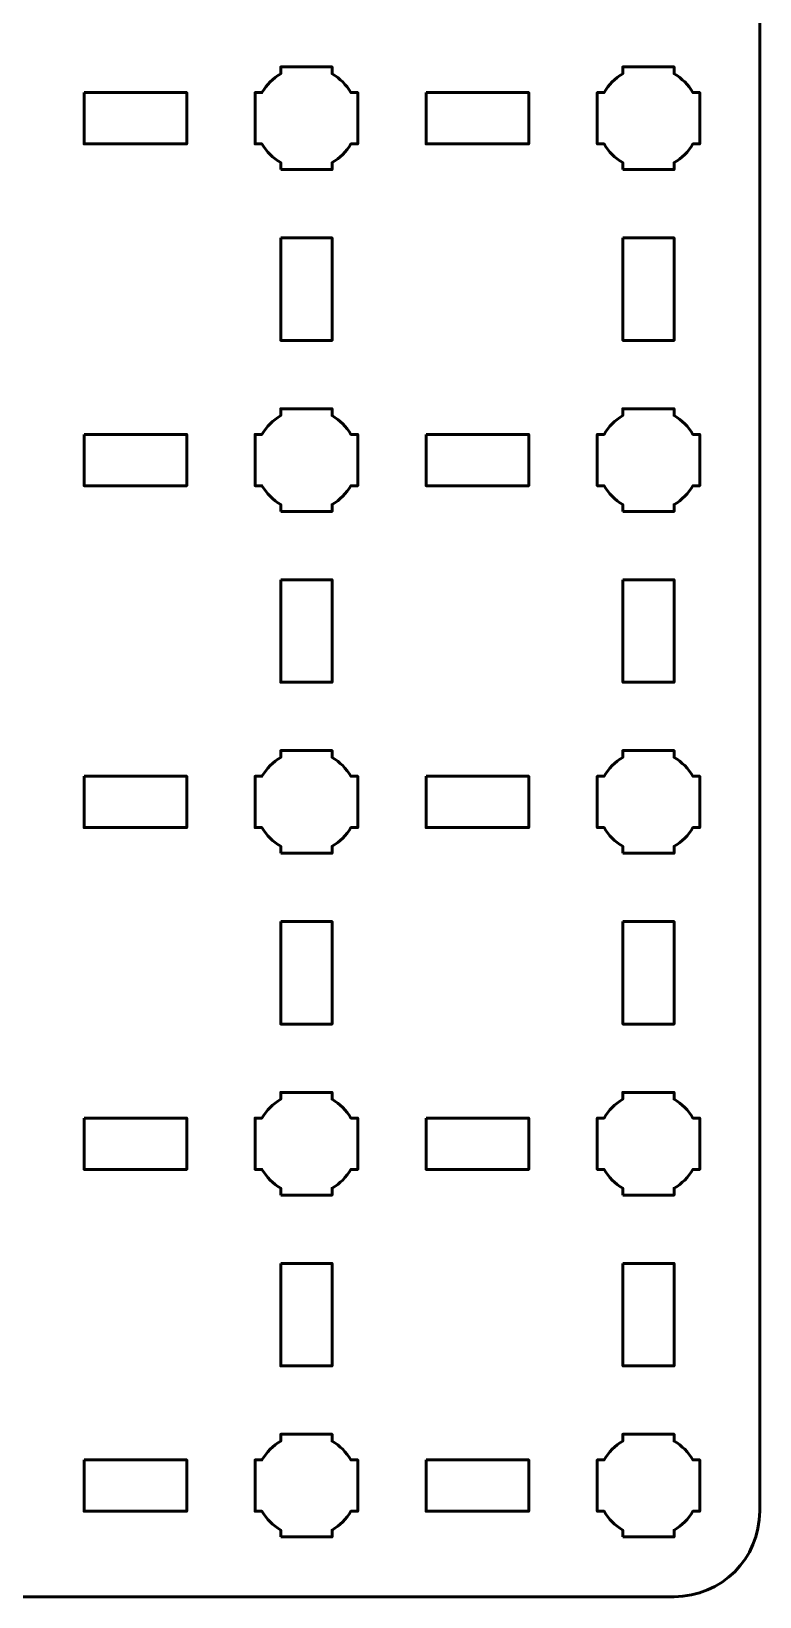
# Model space of a CAD drawing. Header units: centimetres. Extents: x -19.6 to 19.7, y -19.6 to 19.7.
# Drawn here: x 15.39 to 19.65, y -19.65 to -10.49 of the extents above; entities that cross this region are included whole.
import ezdxf

# ---------------------------------------------------------------- set-up
doc = ezdxf.new("R2010")
doc.units = ezdxf.units.CM
doc.header["$MEASUREMENT"] = 0
doc.layers.add('Layer 1', color=7, linetype='Continuous')

msp = doc.modelspace()

# ---------------------------------------------------------------- linework, layer by layer
at = {"layer": 'Layer 1', "lineweight": 53}
for points, knots in [([(-19.14991, 19.65001), (-19.14991, 19.65001), (19.15005, 19.65001), (19.15005, 19.65001), (19.15005, 19.65001), (19.42701, 19.65001), (19.65001, 19.42692), (19.65001, 19.14991), (19.65001, 19.14991), (19.65001, 19.14991), (19.65001, -19.15004), (19.65001, -19.15004), (19.65001, -19.15004), (19.65001, -19.42701), (19.42701, -19.65), (19.15005, -19.65), (19.15005, -19.65), (19.15005, -19.65), (-19.14991, -19.65), (-19.14991, -19.65), (-19.14991, -19.65), (-19.42691, -19.65), (-19.65, -19.42701), (-19.65, -19.15004), (-19.65, -19.15004), (-19.65, -19.15004), (-19.65, 19.14991), (-19.65, 19.14991), (-19.65, 19.14991), (-19.65, 19.42692), (-19.42691, 19.65001), (-19.14991, 19.65001)], [0, 0, 0, 0, 0.125, 0.125, 0.125, 0.125, 0.25, 0.25, 0.25, 0.25, 0.375, 0.375, 0.375, 0.375, 0.5, 0.5, 0.5, 0.5, 0.625, 0.625, 0.625, 0.625, 0.75, 0.75, 0.75, 0.75, 0.875, 0.875, 0.875, 0.875, 1, 1, 1, 1]), ([(16.84994, -11.30003), (16.84994, -11.30003), (16.84994, -11.25978), (16.84994, -11.25978), (16.84994, -11.25978), (16.80446, -11.23346), (16.76644, -11.19543), (16.74012, -11.14996), (16.74012, -11.14996), (16.74012, -11.14996), (16.70001, -11.14996), (16.70001, -11.14996), (16.70001, -11.14996), (16.70001, -11.14996), (16.70001, -11.00003), (16.70001, -11.00003), (16.70001, -11.00003), (16.70001, -11.00003), (16.70001, -10.84995), (16.70001, -10.84995), (16.70001, -10.84995), (16.70001, -10.84995), (16.74012, -10.84995), (16.74012, -10.84995), (16.74012, -10.84995), (16.76644, -10.80448), (16.80446, -10.76645), (16.84994, -10.74013), (16.84994, -10.74013), (16.84994, -10.74013), (16.84994, -10.70002), (16.84994, -10.70002), (16.84994, -10.70002), (16.84994, -10.70002), (17.00001, -10.70002), (17.00001, -10.70002), (17.00001, -10.70002), (17.00001, -10.70002), (17.14994, -10.70002), (17.14994, -10.70002), (17.14994, -10.70002), (17.14994, -10.70002), (17.14994, -10.74013), (17.14994, -10.74013), (17.14994, -10.74013), (17.19555, -10.76645), (17.23348, -10.80448), (17.25979, -10.84995), (17.25979, -10.84995), (17.25979, -10.84995), (17.30001, -10.84995), (17.30001, -10.84995), (17.30001, -10.84995), (17.30001, -10.84995), (17.30001, -11.00003), (17.30001, -11.00003), (17.30001, -11.00003), (17.30001, -11.00003), (17.30001, -11.14996), (17.30001, -11.14996), (17.30001, -11.14996), (17.30001, -11.14996), (17.25979, -11.14996), (17.25979, -11.14996), (17.25979, -11.14996), (17.23348, -11.19543), (17.19555, -11.23346), (17.14994, -11.25978), (17.14994, -11.25978), (17.14994, -11.25978), (17.14994, -11.30003), (17.14994, -11.30003), (17.14994, -11.30003), (17.14994, -11.30003), (17.00001, -11.30003), (17.00001, -11.30003), (17.00001, -11.30003), (17.00001, -11.30003), (16.84994, -11.30003), (16.84994, -11.30003)], [0, 0, 0, 0, 0.05, 0.05, 0.05, 0.05, 0.1, 0.1, 0.1, 0.1, 0.15, 0.15, 0.15, 0.15, 0.2, 0.2, 0.2, 0.2, 0.25, 0.25, 0.25, 0.25, 0.3, 0.3, 0.3, 0.3, 0.35, 0.35, 0.35, 0.35, 0.4, 0.4, 0.4, 0.4, 0.45, 0.45, 0.45, 0.45, 0.5, 0.5, 0.5, 0.5, 0.55, 0.55, 0.55, 0.55, 0.6, 0.6, 0.6, 0.6, 0.65, 0.65, 0.65, 0.65, 0.7, 0.7, 0.7, 0.7, 0.75, 0.75, 0.75, 0.75, 0.8, 0.8, 0.8, 0.8, 0.85, 0.85, 0.85, 0.85, 0.9, 0.9, 0.9, 0.9, 0.95, 0.95, 0.95, 0.95, 1, 1, 1, 1]), ([(18.84991, -11.30003), (18.84991, -11.30003), (18.84991, -11.25978), (18.84991, -11.25978), (18.84991, -11.25978), (18.80443, -11.23346), (18.76654, -11.19543), (18.74009, -11.14996), (18.74009, -11.14996), (18.74009, -11.14996), (18.69997, -11.14996), (18.69997, -11.14996), (18.69997, -11.14996), (18.69997, -11.14996), (18.69997, -11.00003), (18.69997, -11.00003), (18.69997, -11.00003), (18.69997, -11.00003), (18.69997, -10.84995), (18.69997, -10.84995), (18.69997, -10.84995), (18.69997, -10.84995), (18.74009, -10.84995), (18.74009, -10.84995), (18.74009, -10.84995), (18.76654, -10.80448), (18.80443, -10.76645), (18.84991, -10.74013), (18.84991, -10.74013), (18.84991, -10.74013), (18.84991, -10.70002), (18.84991, -10.70002), (18.84991, -10.70002), (18.84991, -10.70002), (18.99998, -10.70002), (18.99998, -10.70002), (18.99998, -10.70002), (18.99998, -10.70002), (19.14991, -10.70002), (19.14991, -10.70002), (19.14991, -10.70002), (19.14991, -10.70002), (19.14991, -10.74013), (19.14991, -10.74013), (19.14991, -10.74013), (19.19552, -10.76645), (19.23341, -10.80448), (19.25987, -10.84995), (19.25987, -10.84995), (19.25987, -10.84995), (19.29998, -10.84995), (19.29998, -10.84995), (19.29998, -10.84995), (19.29998, -10.84995), (19.29998, -11.00003), (19.29998, -11.00003), (19.29998, -11.00003), (19.29998, -11.00003), (19.29998, -11.14996), (19.29998, -11.14996), (19.29998, -11.14996), (19.29998, -11.14996), (19.25987, -11.14996), (19.25987, -11.14996), (19.25987, -11.14996), (19.23341, -11.19543), (19.19552, -11.23346), (19.14991, -11.25978), (19.14991, -11.25978), (19.14991, -11.25978), (19.14991, -11.30003), (19.14991, -11.30003), (19.14991, -11.30003), (19.14991, -11.30003), (18.99998, -11.30003), (18.99998, -11.30003), (18.99998, -11.30003), (18.99998, -11.30003), (18.84991, -11.30003), (18.84991, -11.30003)], [0, 0, 0, 0, 0.05, 0.05, 0.05, 0.05, 0.1, 0.1, 0.1, 0.1, 0.15, 0.15, 0.15, 0.15, 0.2, 0.2, 0.2, 0.2, 0.25, 0.25, 0.25, 0.25, 0.3, 0.3, 0.3, 0.3, 0.35, 0.35, 0.35, 0.35, 0.4, 0.4, 0.4, 0.4, 0.45, 0.45, 0.45, 0.45, 0.5, 0.5, 0.5, 0.5, 0.55, 0.55, 0.55, 0.55, 0.6, 0.6, 0.6, 0.6, 0.65, 0.65, 0.65, 0.65, 0.7, 0.7, 0.7, 0.7, 0.75, 0.75, 0.75, 0.75, 0.8, 0.8, 0.8, 0.8, 0.85, 0.85, 0.85, 0.85, 0.9, 0.9, 0.9, 0.9, 0.95, 0.95, 0.95, 0.95, 1, 1, 1, 1]), ([(15.69999, -10.84995), (15.69999, -10.84995), (16.29999, -10.84995), (16.29999, -10.84995), (16.29999, -10.84995), (16.29999, -10.84995), (16.29999, -11.14996), (16.29999, -11.14996), (16.29999, -11.14996), (16.29999, -11.14996), (15.69999, -11.14996), (15.69999, -11.14996), (15.69999, -11.14996), (15.69999, -11.14996), (15.69999, -10.84995), (15.69999, -10.84995)], [0, 0, 0, 0, 0.25, 0.25, 0.25, 0.25, 0.5, 0.5, 0.5, 0.5, 0.75, 0.75, 0.75, 0.75, 1, 1, 1, 1]), ([(17.70006, -10.84995), (17.70006, -10.84995), (18.30007, -10.84995), (18.30007, -10.84995), (18.30007, -10.84995), (18.30007, -10.84995), (18.30007, -11.14996), (18.30007, -11.14996), (18.30007, -11.14996), (18.30007, -11.14996), (17.70006, -11.14996), (17.70006, -11.14996), (17.70006, -11.14996), (17.70006, -11.14996), (17.70006, -10.84995), (17.70006, -10.84995)], [0, 0, 0, 0, 0.25, 0.25, 0.25, 0.25, 0.5, 0.5, 0.5, 0.5, 0.75, 0.75, 0.75, 0.75, 1, 1, 1, 1]), ([(16.85008, -11.70008), (16.85008, -11.70008), (17.15008, -11.70008), (17.15008, -11.70008), (17.15008, -11.70008), (17.15008, -11.70008), (17.15008, -12.30008), (17.15008, -12.30008), (17.15008, -12.30008), (17.15008, -12.30008), (16.85008, -12.30008), (16.85008, -12.30008), (16.85008, -12.30008), (16.85008, -12.30008), (16.85008, -11.70008), (16.85008, -11.70008)], [0, 0, 0, 0, 0.25, 0.25, 0.25, 0.25, 0.5, 0.5, 0.5, 0.5, 0.75, 0.75, 0.75, 0.75, 1, 1, 1, 1]), ([(18.85005, -11.70008), (18.85005, -11.70008), (19.15005, -11.70008), (19.15005, -11.70008), (19.15005, -11.70008), (19.15005, -11.70008), (19.15005, -12.30008), (19.15005, -12.30008), (19.15005, -12.30008), (19.15005, -12.30008), (18.85005, -12.30008), (18.85005, -12.30008), (18.85005, -12.30008), (18.85005, -12.30008), (18.85005, -11.70008), (18.85005, -11.70008)], [0, 0, 0, 0, 0.25, 0.25, 0.25, 0.25, 0.5, 0.5, 0.5, 0.5, 0.75, 0.75, 0.75, 0.75, 1, 1, 1, 1]), ([(16.84994, -13.3), (16.84994, -13.3), (16.84994, -13.25989), (16.84994, -13.25989), (16.84994, -13.25989), (16.80446, -13.23343), (16.76644, -13.19554), (16.74012, -13.14992), (16.74012, -13.14992), (16.74012, -13.14992), (16.70001, -13.14992), (16.70001, -13.14992), (16.70001, -13.14992), (16.70001, -13.14992), (16.70001, -12.99999), (16.70001, -12.99999), (16.70001, -12.99999), (16.70001, -12.99999), (16.70001, -12.84992), (16.70001, -12.84992), (16.70001, -12.84992), (16.70001, -12.84992), (16.74012, -12.84992), (16.74012, -12.84992), (16.74012, -12.84992), (16.76644, -12.80445), (16.80446, -12.76642), (16.84994, -12.74007), (16.84994, -12.74007), (16.84994, -12.74007), (16.84994, -12.69999), (16.84994, -12.69999), (16.84994, -12.69999), (16.84994, -12.69999), (17.00001, -12.69999), (17.00001, -12.69999), (17.00001, -12.69999), (17.00001, -12.69999), (17.14994, -12.69999), (17.14994, -12.69999), (17.14994, -12.69999), (17.14994, -12.69999), (17.14994, -12.74007), (17.14994, -12.74007), (17.14994, -12.74007), (17.19555, -12.76642), (17.23348, -12.80445), (17.25979, -12.84992), (17.25979, -12.84992), (17.25979, -12.84992), (17.30001, -12.84992), (17.30001, -12.84992), (17.30001, -12.84992), (17.30001, -12.84992), (17.30001, -12.99999), (17.30001, -12.99999), (17.30001, -12.99999), (17.30001, -12.99999), (17.30001, -13.14992), (17.30001, -13.14992), (17.30001, -13.14992), (17.30001, -13.14992), (17.25979, -13.14992), (17.25979, -13.14992), (17.25979, -13.14992), (17.23348, -13.19554), (17.19555, -13.23343), (17.14994, -13.25989), (17.14994, -13.25989), (17.14994, -13.25989), (17.14994, -13.3), (17.14994, -13.3), (17.14994, -13.3), (17.14994, -13.3), (17.00001, -13.3), (17.00001, -13.3), (17.00001, -13.3), (17.00001, -13.3), (16.84994, -13.3), (16.84994, -13.3)], [0, 0, 0, 0, 0.05, 0.05, 0.05, 0.05, 0.1, 0.1, 0.1, 0.1, 0.15, 0.15, 0.15, 0.15, 0.2, 0.2, 0.2, 0.2, 0.25, 0.25, 0.25, 0.25, 0.3, 0.3, 0.3, 0.3, 0.35, 0.35, 0.35, 0.35, 0.4, 0.4, 0.4, 0.4, 0.45, 0.45, 0.45, 0.45, 0.5, 0.5, 0.5, 0.5, 0.55, 0.55, 0.55, 0.55, 0.6, 0.6, 0.6, 0.6, 0.65, 0.65, 0.65, 0.65, 0.7, 0.7, 0.7, 0.7, 0.75, 0.75, 0.75, 0.75, 0.8, 0.8, 0.8, 0.8, 0.85, 0.85, 0.85, 0.85, 0.9, 0.9, 0.9, 0.9, 0.95, 0.95, 0.95, 0.95, 1, 1, 1, 1]), ([(18.84991, -13.3), (18.84991, -13.3), (18.84991, -13.25989), (18.84991, -13.25989), (18.84991, -13.25989), (18.80443, -13.23343), (18.76654, -13.19554), (18.74009, -13.14992), (18.74009, -13.14992), (18.74009, -13.14992), (18.69997, -13.14992), (18.69997, -13.14992), (18.69997, -13.14992), (18.69997, -13.14992), (18.69997, -12.99999), (18.69997, -12.99999), (18.69997, -12.99999), (18.69997, -12.99999), (18.69997, -12.84992), (18.69997, -12.84992), (18.69997, -12.84992), (18.69997, -12.84992), (18.74009, -12.84992), (18.74009, -12.84992), (18.74009, -12.84992), (18.76654, -12.80445), (18.80443, -12.76642), (18.84991, -12.74007), (18.84991, -12.74007), (18.84991, -12.74007), (18.84991, -12.69999), (18.84991, -12.69999), (18.84991, -12.69999), (18.84991, -12.69999), (18.99998, -12.69999), (18.99998, -12.69999), (18.99998, -12.69999), (18.99998, -12.69999), (19.14991, -12.69999), (19.14991, -12.69999), (19.14991, -12.69999), (19.14991, -12.69999), (19.14991, -12.74007), (19.14991, -12.74007), (19.14991, -12.74007), (19.19552, -12.76642), (19.23341, -12.80445), (19.25987, -12.84992), (19.25987, -12.84992), (19.25987, -12.84992), (19.29998, -12.84992), (19.29998, -12.84992), (19.29998, -12.84992), (19.29998, -12.84992), (19.29998, -12.99999), (19.29998, -12.99999), (19.29998, -12.99999), (19.29998, -12.99999), (19.29998, -13.14992), (19.29998, -13.14992), (19.29998, -13.14992), (19.29998, -13.14992), (19.25987, -13.14992), (19.25987, -13.14992), (19.25987, -13.14992), (19.23341, -13.19554), (19.19552, -13.23343), (19.14991, -13.25989), (19.14991, -13.25989), (19.14991, -13.25989), (19.14991, -13.3), (19.14991, -13.3), (19.14991, -13.3), (19.14991, -13.3), (18.99998, -13.3), (18.99998, -13.3), (18.99998, -13.3), (18.99998, -13.3), (18.84991, -13.3), (18.84991, -13.3)], [0, 0, 0, 0, 0.05, 0.05, 0.05, 0.05, 0.1, 0.1, 0.1, 0.1, 0.15, 0.15, 0.15, 0.15, 0.2, 0.2, 0.2, 0.2, 0.25, 0.25, 0.25, 0.25, 0.3, 0.3, 0.3, 0.3, 0.35, 0.35, 0.35, 0.35, 0.4, 0.4, 0.4, 0.4, 0.45, 0.45, 0.45, 0.45, 0.5, 0.5, 0.5, 0.5, 0.55, 0.55, 0.55, 0.55, 0.6, 0.6, 0.6, 0.6, 0.65, 0.65, 0.65, 0.65, 0.7, 0.7, 0.7, 0.7, 0.75, 0.75, 0.75, 0.75, 0.8, 0.8, 0.8, 0.8, 0.85, 0.85, 0.85, 0.85, 0.9, 0.9, 0.9, 0.9, 0.95, 0.95, 0.95, 0.95, 1, 1, 1, 1]), ([(15.69999, -12.85006), (15.69999, -12.85006), (16.29999, -12.85006), (16.29999, -12.85006), (16.29999, -12.85006), (16.29999, -12.85006), (16.29999, -13.15007), (16.29999, -13.15007), (16.29999, -13.15007), (16.29999, -13.15007), (15.69999, -13.15007), (15.69999, -13.15007), (15.69999, -13.15007), (15.69999, -13.15007), (15.69999, -12.85006), (15.69999, -12.85006)], [0, 0, 0, 0, 0.25, 0.25, 0.25, 0.25, 0.5, 0.5, 0.5, 0.5, 0.75, 0.75, 0.75, 0.75, 1, 1, 1, 1]), ([(17.70006, -12.85006), (17.70006, -12.85006), (18.30007, -12.85006), (18.30007, -12.85006), (18.30007, -12.85006), (18.30007, -12.85006), (18.30007, -13.15007), (18.30007, -13.15007), (18.30007, -13.15007), (18.30007, -13.15007), (17.70006, -13.15007), (17.70006, -13.15007), (17.70006, -13.15007), (17.70006, -13.15007), (17.70006, -12.85006), (17.70006, -12.85006)], [0, 0, 0, 0, 0.25, 0.25, 0.25, 0.25, 0.5, 0.5, 0.5, 0.5, 0.75, 0.75, 0.75, 0.75, 1, 1, 1, 1]), ([(16.85008, -13.70001), (16.85008, -13.70001), (17.15008, -13.70001), (17.15008, -13.70001), (17.15008, -13.70001), (17.15008, -13.70001), (17.15008, -14.30002), (17.15008, -14.30002), (17.15008, -14.30002), (17.15008, -14.30002), (16.85008, -14.30002), (16.85008, -14.30002), (16.85008, -14.30002), (16.85008, -14.30002), (16.85008, -13.70001), (16.85008, -13.70001)], [0, 0, 0, 0, 0.25, 0.25, 0.25, 0.25, 0.5, 0.5, 0.5, 0.5, 0.75, 0.75, 0.75, 0.75, 1, 1, 1, 1]), ([(18.85005, -13.70001), (18.85005, -13.70001), (19.15005, -13.70001), (19.15005, -13.70001), (19.15005, -13.70001), (19.15005, -13.70001), (19.15005, -14.30002), (19.15005, -14.30002), (19.15005, -14.30002), (19.15005, -14.30002), (18.85005, -14.30002), (18.85005, -14.30002), (18.85005, -14.30002), (18.85005, -14.30002), (18.85005, -13.70001), (18.85005, -13.70001)], [0, 0, 0, 0, 0.25, 0.25, 0.25, 0.25, 0.5, 0.5, 0.5, 0.5, 0.75, 0.75, 0.75, 0.75, 1, 1, 1, 1]), ([(16.84994, -15.29993), (16.84994, -15.29993), (16.84994, -15.25982), (16.84994, -15.25982), (16.84994, -15.25982), (16.80446, -15.2335), (16.76644, -15.19547), (16.74012, -15.15), (16.74012, -15.15), (16.74012, -15.15), (16.70001, -15.15), (16.70001, -15.15), (16.70001, -15.15), (16.70001, -15.15), (16.70001, -14.99993), (16.70001, -14.99993), (16.70001, -14.99993), (16.70001, -14.99993), (16.70001, -14.85), (16.70001, -14.85), (16.70001, -14.85), (16.70001, -14.85), (16.74012, -14.85), (16.74012, -14.85), (16.74012, -14.85), (16.76644, -14.80438), (16.80446, -14.76649), (16.84994, -14.74018), (16.84994, -14.74018), (16.84994, -14.74018), (16.84994, -14.69992), (16.84994, -14.69992), (16.84994, -14.69992), (16.84994, -14.69992), (17.00001, -14.69992), (17.00001, -14.69992), (17.00001, -14.69992), (17.00001, -14.69992), (17.14994, -14.69992), (17.14994, -14.69992), (17.14994, -14.69992), (17.14994, -14.69992), (17.14994, -14.74018), (17.14994, -14.74018), (17.14994, -14.74018), (17.19555, -14.76649), (17.23348, -14.80438), (17.25979, -14.85), (17.25979, -14.85), (17.25979, -14.85), (17.30001, -14.85), (17.30001, -14.85), (17.30001, -14.85), (17.30001, -14.85), (17.30001, -14.99993), (17.30001, -14.99993), (17.30001, -14.99993), (17.30001, -14.99993), (17.30001, -15.15), (17.30001, -15.15), (17.30001, -15.15), (17.30001, -15.15), (17.25979, -15.15), (17.25979, -15.15), (17.25979, -15.15), (17.23348, -15.19547), (17.19555, -15.2335), (17.14994, -15.25982), (17.14994, -15.25982), (17.14994, -15.25982), (17.14994, -15.29993), (17.14994, -15.29993), (17.14994, -15.29993), (17.14994, -15.29993), (17.00001, -15.29993), (17.00001, -15.29993), (17.00001, -15.29993), (17.00001, -15.29993), (16.84994, -15.29993), (16.84994, -15.29993)], [0, 0, 0, 0, 0.05, 0.05, 0.05, 0.05, 0.1, 0.1, 0.1, 0.1, 0.15, 0.15, 0.15, 0.15, 0.2, 0.2, 0.2, 0.2, 0.25, 0.25, 0.25, 0.25, 0.3, 0.3, 0.3, 0.3, 0.35, 0.35, 0.35, 0.35, 0.4, 0.4, 0.4, 0.4, 0.45, 0.45, 0.45, 0.45, 0.5, 0.5, 0.5, 0.5, 0.55, 0.55, 0.55, 0.55, 0.6, 0.6, 0.6, 0.6, 0.65, 0.65, 0.65, 0.65, 0.7, 0.7, 0.7, 0.7, 0.75, 0.75, 0.75, 0.75, 0.8, 0.8, 0.8, 0.8, 0.85, 0.85, 0.85, 0.85, 0.9, 0.9, 0.9, 0.9, 0.95, 0.95, 0.95, 0.95, 1, 1, 1, 1]), ([(18.84991, -15.29993), (18.84991, -15.29993), (18.84991, -15.25982), (18.84991, -15.25982), (18.84991, -15.25982), (18.80443, -15.2335), (18.76654, -15.19547), (18.74009, -15.15), (18.74009, -15.15), (18.74009, -15.15), (18.69997, -15.15), (18.69997, -15.15), (18.69997, -15.15), (18.69997, -15.15), (18.69997, -14.99993), (18.69997, -14.99993), (18.69997, -14.99993), (18.69997, -14.99993), (18.69997, -14.85), (18.69997, -14.85), (18.69997, -14.85), (18.69997, -14.85), (18.74009, -14.85), (18.74009, -14.85), (18.74009, -14.85), (18.76654, -14.80438), (18.80443, -14.76649), (18.84991, -14.74018), (18.84991, -14.74018), (18.84991, -14.74018), (18.84991, -14.69992), (18.84991, -14.69992), (18.84991, -14.69992), (18.84991, -14.69992), (18.99998, -14.69992), (18.99998, -14.69992), (18.99998, -14.69992), (18.99998, -14.69992), (19.14991, -14.69992), (19.14991, -14.69992), (19.14991, -14.69992), (19.14991, -14.69992), (19.14991, -14.74018), (19.14991, -14.74018), (19.14991, -14.74018), (19.19552, -14.76649), (19.23341, -14.80438), (19.25987, -14.85), (19.25987, -14.85), (19.25987, -14.85), (19.29998, -14.85), (19.29998, -14.85), (19.29998, -14.85), (19.29998, -14.85), (19.29998, -14.99993), (19.29998, -14.99993), (19.29998, -14.99993), (19.29998, -14.99993), (19.29998, -15.15), (19.29998, -15.15), (19.29998, -15.15), (19.29998, -15.15), (19.25987, -15.15), (19.25987, -15.15), (19.25987, -15.15), (19.23341, -15.19547), (19.19552, -15.2335), (19.14991, -15.25982), (19.14991, -15.25982), (19.14991, -15.25982), (19.14991, -15.29993), (19.14991, -15.29993), (19.14991, -15.29993), (19.14991, -15.29993), (18.99998, -15.29993), (18.99998, -15.29993), (18.99998, -15.29993), (18.99998, -15.29993), (18.84991, -15.29993), (18.84991, -15.29993)], [0, 0, 0, 0, 0.05, 0.05, 0.05, 0.05, 0.1, 0.1, 0.1, 0.1, 0.15, 0.15, 0.15, 0.15, 0.2, 0.2, 0.2, 0.2, 0.25, 0.25, 0.25, 0.25, 0.3, 0.3, 0.3, 0.3, 0.35, 0.35, 0.35, 0.35, 0.4, 0.4, 0.4, 0.4, 0.45, 0.45, 0.45, 0.45, 0.5, 0.5, 0.5, 0.5, 0.55, 0.55, 0.55, 0.55, 0.6, 0.6, 0.6, 0.6, 0.65, 0.65, 0.65, 0.65, 0.7, 0.7, 0.7, 0.7, 0.75, 0.75, 0.75, 0.75, 0.8, 0.8, 0.8, 0.8, 0.85, 0.85, 0.85, 0.85, 0.9, 0.9, 0.9, 0.9, 0.95, 0.95, 0.95, 0.95, 1, 1, 1, 1]), ([(15.69999, -14.85), (15.69999, -14.85), (16.29999, -14.85), (16.29999, -14.85), (16.29999, -14.85), (16.29999, -14.85), (16.29999, -15.15), (16.29999, -15.15), (16.29999, -15.15), (16.29999, -15.15), (15.69999, -15.15), (15.69999, -15.15), (15.69999, -15.15), (15.69999, -15.15), (15.69999, -14.85), (15.69999, -14.85)], [0, 0, 0, 0, 0.25, 0.25, 0.25, 0.25, 0.5, 0.5, 0.5, 0.5, 0.75, 0.75, 0.75, 0.75, 1, 1, 1, 1]), ([(17.70006, -14.85), (17.70006, -14.85), (18.30007, -14.85), (18.30007, -14.85), (18.30007, -14.85), (18.30007, -14.85), (18.30007, -15.15), (18.30007, -15.15), (18.30007, -15.15), (18.30007, -15.15), (17.70006, -15.15), (17.70006, -15.15), (17.70006, -15.15), (17.70006, -15.15), (17.70006, -14.85), (17.70006, -14.85)], [0, 0, 0, 0, 0.25, 0.25, 0.25, 0.25, 0.5, 0.5, 0.5, 0.5, 0.75, 0.75, 0.75, 0.75, 1, 1, 1, 1]), ([(16.85008, -15.69998), (16.85008, -15.69998), (17.15008, -15.69998), (17.15008, -15.69998), (17.15008, -15.69998), (17.15008, -15.69998), (17.15008, -16.29998), (17.15008, -16.29998), (17.15008, -16.29998), (17.15008, -16.29998), (16.85008, -16.29998), (16.85008, -16.29998), (16.85008, -16.29998), (16.85008, -16.29998), (16.85008, -15.69998), (16.85008, -15.69998)], [0, 0, 0, 0, 0.25, 0.25, 0.25, 0.25, 0.5, 0.5, 0.5, 0.5, 0.75, 0.75, 0.75, 0.75, 1, 1, 1, 1]), ([(18.85005, -15.69998), (18.85005, -15.69998), (19.15005, -15.69998), (19.15005, -15.69998), (19.15005, -15.69998), (19.15005, -15.69998), (19.15005, -16.29998), (19.15005, -16.29998), (19.15005, -16.29998), (19.15005, -16.29998), (18.85005, -16.29998), (18.85005, -16.29998), (18.85005, -16.29998), (18.85005, -16.29998), (18.85005, -15.69998), (18.85005, -15.69998)], [0, 0, 0, 0, 0.25, 0.25, 0.25, 0.25, 0.5, 0.5, 0.5, 0.5, 0.75, 0.75, 0.75, 0.75, 1, 1, 1, 1]), ([(16.84994, -17.3), (16.84994, -17.3), (16.84994, -17.25979), (16.84994, -17.25979), (16.84994, -17.25979), (16.80446, -17.23347), (16.76644, -17.19554), (16.74012, -17.14993), (16.74012, -17.14993), (16.74012, -17.14993), (16.70001, -17.14993), (16.70001, -17.14993), (16.70001, -17.14993), (16.70001, -17.14993), (16.70001, -17), (16.70001, -17), (16.70001, -17), (16.70001, -17), (16.70001, -16.84993), (16.70001, -16.84993), (16.70001, -16.84993), (16.70001, -16.84993), (16.74012, -16.84993), (16.74012, -16.84993), (16.74012, -16.84993), (16.76644, -16.80446), (16.80446, -16.76643), (16.84994, -16.74011), (16.84994, -16.74011), (16.84994, -16.74011), (16.84994, -16.7), (16.84994, -16.7), (16.84994, -16.7), (16.84994, -16.7), (17.00001, -16.7), (17.00001, -16.7), (17.00001, -16.7), (17.00001, -16.7), (17.14994, -16.7), (17.14994, -16.7), (17.14994, -16.7), (17.14994, -16.7), (17.14994, -16.74011), (17.14994, -16.74011), (17.14994, -16.74011), (17.19555, -16.76643), (17.23348, -16.80446), (17.25979, -16.84993), (17.25979, -16.84993), (17.25979, -16.84993), (17.30001, -16.84993), (17.30001, -16.84993), (17.30001, -16.84993), (17.30001, -16.84993), (17.30001, -17), (17.30001, -17), (17.30001, -17), (17.30001, -17), (17.30001, -17.14993), (17.30001, -17.14993), (17.30001, -17.14993), (17.30001, -17.14993), (17.25979, -17.14993), (17.25979, -17.14993), (17.25979, -17.14993), (17.23348, -17.19554), (17.19555, -17.23347), (17.14994, -17.25979), (17.14994, -17.25979), (17.14994, -17.25979), (17.14994, -17.3), (17.14994, -17.3), (17.14994, -17.3), (17.14994, -17.3), (17.00001, -17.3), (17.00001, -17.3), (17.00001, -17.3), (17.00001, -17.3), (16.84994, -17.3), (16.84994, -17.3)], [0, 0, 0, 0, 0.05, 0.05, 0.05, 0.05, 0.1, 0.1, 0.1, 0.1, 0.15, 0.15, 0.15, 0.15, 0.2, 0.2, 0.2, 0.2, 0.25, 0.25, 0.25, 0.25, 0.3, 0.3, 0.3, 0.3, 0.35, 0.35, 0.35, 0.35, 0.4, 0.4, 0.4, 0.4, 0.45, 0.45, 0.45, 0.45, 0.5, 0.5, 0.5, 0.5, 0.55, 0.55, 0.55, 0.55, 0.6, 0.6, 0.6, 0.6, 0.65, 0.65, 0.65, 0.65, 0.7, 0.7, 0.7, 0.7, 0.75, 0.75, 0.75, 0.75, 0.8, 0.8, 0.8, 0.8, 0.85, 0.85, 0.85, 0.85, 0.9, 0.9, 0.9, 0.9, 0.95, 0.95, 0.95, 0.95, 1, 1, 1, 1]), ([(18.84991, -17.3), (18.84991, -17.3), (18.84991, -17.25979), (18.84991, -17.25979), (18.84991, -17.25979), (18.80443, -17.23347), (18.76654, -17.19554), (18.74009, -17.14993), (18.74009, -17.14993), (18.74009, -17.14993), (18.69997, -17.14993), (18.69997, -17.14993), (18.69997, -17.14993), (18.69997, -17.14993), (18.69997, -17), (18.69997, -17), (18.69997, -17), (18.69997, -17), (18.69997, -16.84993), (18.69997, -16.84993), (18.69997, -16.84993), (18.69997, -16.84993), (18.74009, -16.84993), (18.74009, -16.84993), (18.74009, -16.84993), (18.76654, -16.80446), (18.80443, -16.76643), (18.84991, -16.74011), (18.84991, -16.74011), (18.84991, -16.74011), (18.84991, -16.7), (18.84991, -16.7), (18.84991, -16.7), (18.84991, -16.7), (18.99998, -16.7), (18.99998, -16.7), (18.99998, -16.7), (18.99998, -16.7), (19.14991, -16.7), (19.14991, -16.7), (19.14991, -16.7), (19.14991, -16.7), (19.14991, -16.74011), (19.14991, -16.74011), (19.14991, -16.74011), (19.19552, -16.76643), (19.23341, -16.80446), (19.25987, -16.84993), (19.25987, -16.84993), (19.25987, -16.84993), (19.29998, -16.84993), (19.29998, -16.84993), (19.29998, -16.84993), (19.29998, -16.84993), (19.29998, -17), (19.29998, -17), (19.29998, -17), (19.29998, -17), (19.29998, -17.14993), (19.29998, -17.14993), (19.29998, -17.14993), (19.29998, -17.14993), (19.25987, -17.14993), (19.25987, -17.14993), (19.25987, -17.14993), (19.23341, -17.19554), (19.19552, -17.23347), (19.14991, -17.25979), (19.14991, -17.25979), (19.14991, -17.25979), (19.14991, -17.3), (19.14991, -17.3), (19.14991, -17.3), (19.14991, -17.3), (18.99998, -17.3), (18.99998, -17.3), (18.99998, -17.3), (18.99998, -17.3), (18.84991, -17.3), (18.84991, -17.3)], [0, 0, 0, 0, 0.05, 0.05, 0.05, 0.05, 0.1, 0.1, 0.1, 0.1, 0.15, 0.15, 0.15, 0.15, 0.2, 0.2, 0.2, 0.2, 0.25, 0.25, 0.25, 0.25, 0.3, 0.3, 0.3, 0.3, 0.35, 0.35, 0.35, 0.35, 0.4, 0.4, 0.4, 0.4, 0.45, 0.45, 0.45, 0.45, 0.5, 0.5, 0.5, 0.5, 0.55, 0.55, 0.55, 0.55, 0.6, 0.6, 0.6, 0.6, 0.65, 0.65, 0.65, 0.65, 0.7, 0.7, 0.7, 0.7, 0.75, 0.75, 0.75, 0.75, 0.8, 0.8, 0.8, 0.8, 0.85, 0.85, 0.85, 0.85, 0.9, 0.9, 0.9, 0.9, 0.95, 0.95, 0.95, 0.95, 1, 1, 1, 1]), ([(15.69999, -16.85007), (15.69999, -16.85007), (16.29999, -16.85007), (16.29999, -16.85007), (16.29999, -16.85007), (16.29999, -16.85007), (16.29999, -17.15007), (16.29999, -17.15007), (16.29999, -17.15007), (16.29999, -17.15007), (15.69999, -17.15007), (15.69999, -17.15007), (15.69999, -17.15007), (15.69999, -17.15007), (15.69999, -16.85007), (15.69999, -16.85007)], [0, 0, 0, 0, 0.25, 0.25, 0.25, 0.25, 0.5, 0.5, 0.5, 0.5, 0.75, 0.75, 0.75, 0.75, 1, 1, 1, 1]), ([(17.70006, -16.85007), (17.70006, -16.85007), (18.30007, -16.85007), (18.30007, -16.85007), (18.30007, -16.85007), (18.30007, -16.85007), (18.30007, -17.15007), (18.30007, -17.15007), (18.30007, -17.15007), (18.30007, -17.15007), (17.70006, -17.15007), (17.70006, -17.15007), (17.70006, -17.15007), (17.70006, -17.15007), (17.70006, -16.85007), (17.70006, -16.85007)], [0, 0, 0, 0, 0.25, 0.25, 0.25, 0.25, 0.5, 0.5, 0.5, 0.5, 0.75, 0.75, 0.75, 0.75, 1, 1, 1, 1]), ([(16.85008, -17.70005), (16.85008, -17.70005), (17.15008, -17.70005), (17.15008, -17.70005), (17.15008, -17.70005), (17.15008, -17.70005), (17.15008, -18.30006), (17.15008, -18.30006), (17.15008, -18.30006), (17.15008, -18.30006), (16.85008, -18.30006), (16.85008, -18.30006), (16.85008, -18.30006), (16.85008, -18.30006), (16.85008, -17.70005), (16.85008, -17.70005)], [0, 0, 0, 0, 0.25, 0.25, 0.25, 0.25, 0.5, 0.5, 0.5, 0.5, 0.75, 0.75, 0.75, 0.75, 1, 1, 1, 1]), ([(18.85005, -17.70005), (18.85005, -17.70005), (19.15005, -17.70005), (19.15005, -17.70005), (19.15005, -17.70005), (19.15005, -17.70005), (19.15005, -18.30006), (19.15005, -18.30006), (19.15005, -18.30006), (19.15005, -18.30006), (18.85005, -18.30006), (18.85005, -18.30006), (18.85005, -18.30006), (18.85005, -18.30006), (18.85005, -17.70005), (18.85005, -17.70005)], [0, 0, 0, 0, 0.25, 0.25, 0.25, 0.25, 0.5, 0.5, 0.5, 0.5, 0.75, 0.75, 0.75, 0.75, 1, 1, 1, 1]), ([(16.84994, -19.29997), (16.84994, -19.29997), (16.84994, -19.25986), (16.84994, -19.25986), (16.84994, -19.25986), (16.80446, -19.2334), (16.76644, -19.19551), (16.74012, -19.1499), (16.74012, -19.1499), (16.74012, -19.1499), (16.70001, -19.1499), (16.70001, -19.1499), (16.70001, -19.1499), (16.70001, -19.1499), (16.70001, -18.99997), (16.70001, -18.99997), (16.70001, -18.99997), (16.70001, -18.99997), (16.70001, -18.8499), (16.70001, -18.8499), (16.70001, -18.8499), (16.70001, -18.8499), (16.74012, -18.8499), (16.74012, -18.8499), (16.74012, -18.8499), (16.76644, -18.80442), (16.80446, -18.76653), (16.84994, -18.74008), (16.84994, -18.74008), (16.84994, -18.74008), (16.84994, -18.69997), (16.84994, -18.69997), (16.84994, -18.69997), (16.84994, -18.69997), (17.00001, -18.69997), (17.00001, -18.69997), (17.00001, -18.69997), (17.00001, -18.69997), (17.14994, -18.69997), (17.14994, -18.69997), (17.14994, -18.69997), (17.14994, -18.69997), (17.14994, -18.74008), (17.14994, -18.74008), (17.14994, -18.74008), (17.19555, -18.76653), (17.23348, -18.80442), (17.25979, -18.8499), (17.25979, -18.8499), (17.25979, -18.8499), (17.30001, -18.8499), (17.30001, -18.8499), (17.30001, -18.8499), (17.30001, -18.8499), (17.30001, -18.99997), (17.30001, -18.99997), (17.30001, -18.99997), (17.30001, -18.99997), (17.30001, -19.1499), (17.30001, -19.1499), (17.30001, -19.1499), (17.30001, -19.1499), (17.25979, -19.1499), (17.25979, -19.1499), (17.25979, -19.1499), (17.23348, -19.19551), (17.19555, -19.2334), (17.14994, -19.25986), (17.14994, -19.25986), (17.14994, -19.25986), (17.14994, -19.29997), (17.14994, -19.29997), (17.14994, -19.29997), (17.14994, -19.29997), (17.00001, -19.29997), (17.00001, -19.29997), (17.00001, -19.29997), (17.00001, -19.29997), (16.84994, -19.29997), (16.84994, -19.29997)], [0, 0, 0, 0, 0.05, 0.05, 0.05, 0.05, 0.1, 0.1, 0.1, 0.1, 0.15, 0.15, 0.15, 0.15, 0.2, 0.2, 0.2, 0.2, 0.25, 0.25, 0.25, 0.25, 0.3, 0.3, 0.3, 0.3, 0.35, 0.35, 0.35, 0.35, 0.4, 0.4, 0.4, 0.4, 0.45, 0.45, 0.45, 0.45, 0.5, 0.5, 0.5, 0.5, 0.55, 0.55, 0.55, 0.55, 0.6, 0.6, 0.6, 0.6, 0.65, 0.65, 0.65, 0.65, 0.7, 0.7, 0.7, 0.7, 0.75, 0.75, 0.75, 0.75, 0.8, 0.8, 0.8, 0.8, 0.85, 0.85, 0.85, 0.85, 0.9, 0.9, 0.9, 0.9, 0.95, 0.95, 0.95, 0.95, 1, 1, 1, 1]), ([(18.84991, -19.29997), (18.84991, -19.29997), (18.84991, -19.25986), (18.84991, -19.25986), (18.84991, -19.25986), (18.80443, -19.2334), (18.76654, -19.19551), (18.74009, -19.1499), (18.74009, -19.1499), (18.74009, -19.1499), (18.69997, -19.1499), (18.69997, -19.1499), (18.69997, -19.1499), (18.69997, -19.1499), (18.69997, -18.99997), (18.69997, -18.99997), (18.69997, -18.99997), (18.69997, -18.99997), (18.69997, -18.8499), (18.69997, -18.8499), (18.69997, -18.8499), (18.69997, -18.8499), (18.74009, -18.8499), (18.74009, -18.8499), (18.74009, -18.8499), (18.76654, -18.80442), (18.80443, -18.76653), (18.84991, -18.74008), (18.84991, -18.74008), (18.84991, -18.74008), (18.84991, -18.69997), (18.84991, -18.69997), (18.84991, -18.69997), (18.84991, -18.69997), (18.99998, -18.69997), (18.99998, -18.69997), (18.99998, -18.69997), (18.99998, -18.69997), (19.14991, -18.69997), (19.14991, -18.69997), (19.14991, -18.69997), (19.14991, -18.69997), (19.14991, -18.74008), (19.14991, -18.74008), (19.14991, -18.74008), (19.19552, -18.76653), (19.23341, -18.80442), (19.25987, -18.8499), (19.25987, -18.8499), (19.25987, -18.8499), (19.29998, -18.8499), (19.29998, -18.8499), (19.29998, -18.8499), (19.29998, -18.8499), (19.29998, -18.99997), (19.29998, -18.99997), (19.29998, -18.99997), (19.29998, -18.99997), (19.29998, -19.1499), (19.29998, -19.1499), (19.29998, -19.1499), (19.29998, -19.1499), (19.25987, -19.1499), (19.25987, -19.1499), (19.25987, -19.1499), (19.23341, -19.19551), (19.19552, -19.2334), (19.14991, -19.25986), (19.14991, -19.25986), (19.14991, -19.25986), (19.14991, -19.29997), (19.14991, -19.29997), (19.14991, -19.29997), (19.14991, -19.29997), (18.99998, -19.29997), (18.99998, -19.29997), (18.99998, -19.29997), (18.99998, -19.29997), (18.84991, -19.29997), (18.84991, -19.29997)], [0, 0, 0, 0, 0.05, 0.05, 0.05, 0.05, 0.1, 0.1, 0.1, 0.1, 0.15, 0.15, 0.15, 0.15, 0.2, 0.2, 0.2, 0.2, 0.25, 0.25, 0.25, 0.25, 0.3, 0.3, 0.3, 0.3, 0.35, 0.35, 0.35, 0.35, 0.4, 0.4, 0.4, 0.4, 0.45, 0.45, 0.45, 0.45, 0.5, 0.5, 0.5, 0.5, 0.55, 0.55, 0.55, 0.55, 0.6, 0.6, 0.6, 0.6, 0.65, 0.65, 0.65, 0.65, 0.7, 0.7, 0.7, 0.7, 0.75, 0.75, 0.75, 0.75, 0.8, 0.8, 0.8, 0.8, 0.85, 0.85, 0.85, 0.85, 0.9, 0.9, 0.9, 0.9, 0.95, 0.95, 0.95, 0.95, 1, 1, 1, 1]), ([(15.69999, -18.85004), (15.69999, -18.85004), (16.29999, -18.85004), (16.29999, -18.85004), (16.29999, -18.85004), (16.29999, -18.85004), (16.29999, -19.15004), (16.29999, -19.15004), (16.29999, -19.15004), (16.29999, -19.15004), (15.69999, -19.15004), (15.69999, -19.15004), (15.69999, -19.15004), (15.69999, -19.15004), (15.69999, -18.85004), (15.69999, -18.85004)], [0, 0, 0, 0, 0.25, 0.25, 0.25, 0.25, 0.5, 0.5, 0.5, 0.5, 0.75, 0.75, 0.75, 0.75, 1, 1, 1, 1]), ([(17.70006, -18.85004), (17.70006, -18.85004), (18.30007, -18.85004), (18.30007, -18.85004), (18.30007, -18.85004), (18.30007, -18.85004), (18.30007, -19.15004), (18.30007, -19.15004), (18.30007, -19.15004), (18.30007, -19.15004), (17.70006, -19.15004), (17.70006, -19.15004), (17.70006, -19.15004), (17.70006, -19.15004), (17.70006, -18.85004), (17.70006, -18.85004)], [0, 0, 0, 0, 0.25, 0.25, 0.25, 0.25, 0.5, 0.5, 0.5, 0.5, 0.75, 0.75, 0.75, 0.75, 1, 1, 1, 1])]:
    msp.add_open_spline(points, degree=3, knots=knots, dxfattribs=at)

doc.saveas('drawing.dxf')
